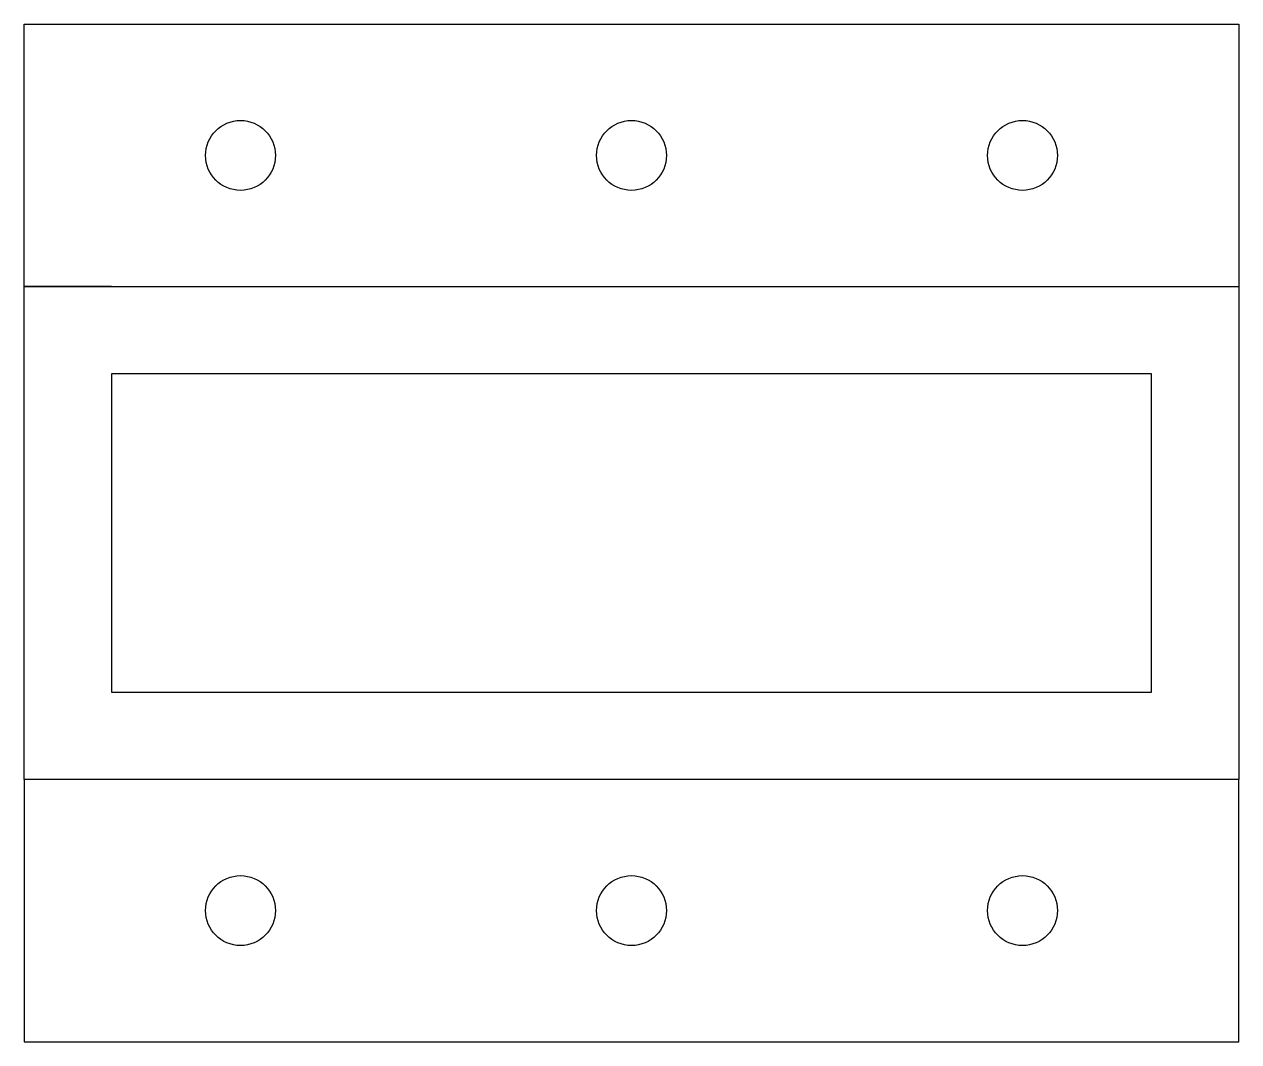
# Model space of a CAD drawing. Header units: millimetres. Extents: x 55.3 to 124.8, y 70.7 to 128.9.
import ezdxf

# ---------------------------------------------------------------- set-up
doc = ezdxf.new("R2010")
doc.units = ezdxf.units.MM

msp = doc.modelspace()

# ---------------------------------------------------------------- linework, layer by layer
for p, q in [((55.258, 113.926), (55.258, 128.926)), ((55.258, 128.926), (124.758, 128.926)), ((124.758, 128.926), (124.758, 113.926)), ((60.258, 113.926), (55.258, 113.926)), ((124.758, 90.726), (124.758, 85.726)), ((55.258, 85.726), (55.258, 70.726)), ((124.758, 70.726), (124.758, 85.726)), ((55.258, 70.726), (124.758, 70.726))]:
    msp.add_line(p, q)
for points in [[(124.758, 85.726), (55.258, 85.726), (55.258, 113.926), (124.758, 113.926)], [(60.258, 90.726), (119.758, 90.726), (119.758, 108.926), (60.258, 108.926)]]:
    msp.add_lwpolyline(points, close=True)
for centre in [(67.633, 121.426), (90.008, 121.426), (112.383, 121.426), (67.633, 78.226), (90.008, 78.226), (112.383, 78.226)]:
    msp.add_circle(centre, 2)

doc.saveas('drawing.dxf')
